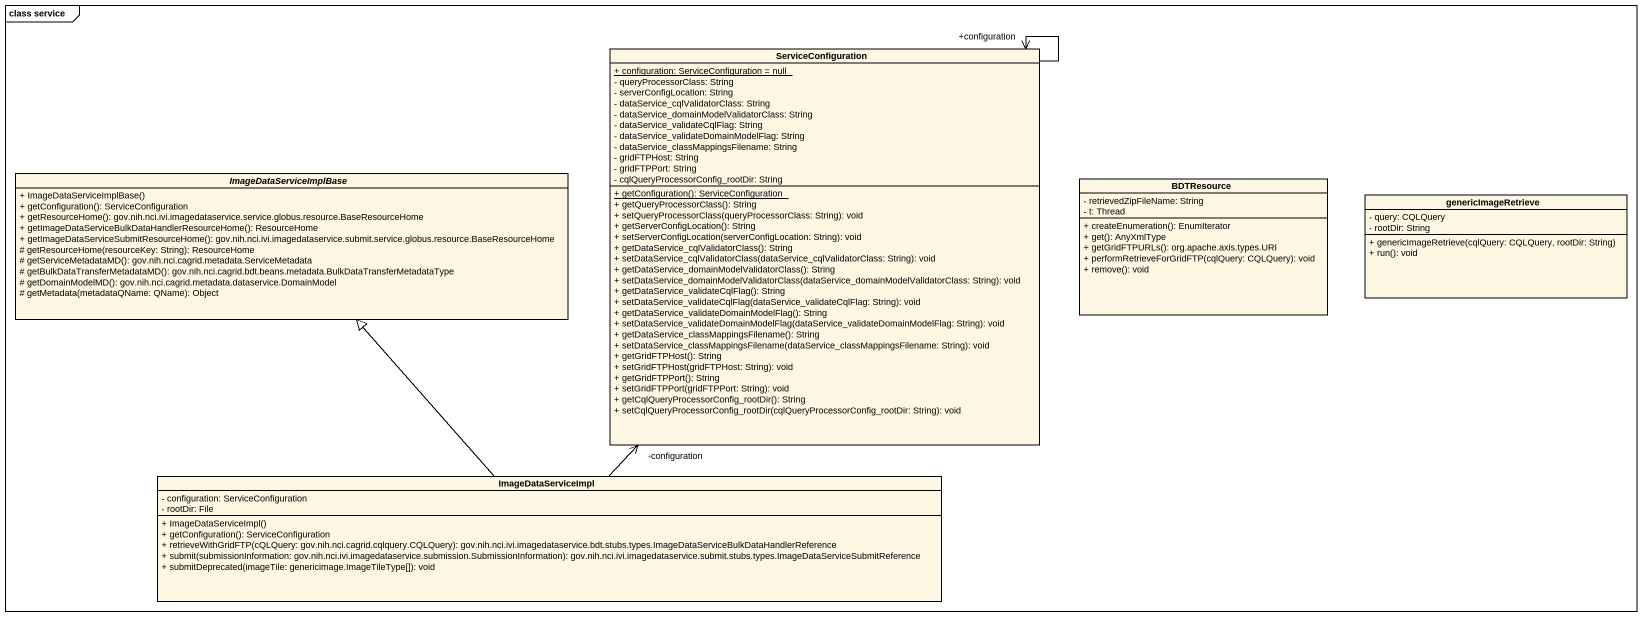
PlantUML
@startuml
mainframe class service
hide circle
hide empty members
skinparam classAttributeIconSize 0
class ServiceConfiguration {
  {static} + configuration: ServiceConfiguration = null
  - queryProcessorClass: String
  - serverConfigLocation: String
  - dataService_cqlValidatorClass: String
  - dataService_domainModelValidatorClass: String
  - dataService_validateCqlFlag: String
  - dataService_validateDomainModelFlag: String
  - dataService_classMappingsFilename: String
  - gridFTPHost: String
  - gridFTPPort: String
  - cqlQueryProcessorConfig_rootDir: String
  {static} + getConfiguration(): ServiceConfiguration
  + getQueryProcessorClass(): String
  + setQueryProcessorClass(queryProcessorClass: String): void
  + getServerConfigLocation(): String
  + setServerConfigLocation(serverConfigLocation: String): void
  + getDataService_cqlValidatorClass(): String
  + setDataService_cqlValidatorClass(dataService_cqlValidatorClass: String): void
  + getDataService_domainModelValidatorClass(): String
  + setDataService_domainModelValidatorClass(dataService_domainModelValidatorClass: String): void
  + getDataService_validateCqlFlag(): String
  + setDataService_validateCqlFlag(dataService_validateCqlFlag: String): void
  + getDataService_validateDomainModelFlag(): String
  + setDataService_validateDomainModelFlag(dataService_validateDomainModelFlag: String): void
  + getDataService_classMappingsFilename(): String
  + setDataService_classMappingsFilename(dataService_classMappingsFilename: String): void
  + getGridFTPHost(): String
  + setGridFTPHost(gridFTPHost: String): void
  + getGridFTPPort(): String
  + setGridFTPPort(gridFTPPort: String): void
  + getCqlQueryProcessorConfig_rootDir(): String
  + setCqlQueryProcessorConfig_rootDir(cqlQueryProcessorConfig_rootDir: String): void
}
abstract class ImageDataServiceImplBase {
  + ImageDataServiceImplBase()
  + getConfiguration(): ServiceConfiguration
  + getResourceHome(): gov.nih.nci.ivi.imagedataservice.service.globus.resource.BaseResourceHome
  + getImageDataServiceBulkDataHandlerResourceHome(): ResourceHome
  + getImageDataServiceSubmitResourceHome(): gov.nih.nci.ivi.imagedataservice.submit.service.globus.resource.BaseResourceHome
  # getResourceHome(resourceKey: String): ResourceHome
  # getServiceMetadataMD(): gov.nih.nci.cagrid.metadata.ServiceMetadata
  # getBulkDataTransferMetadataMD(): gov.nih.nci.cagrid.bdt.beans.metadata.BulkDataTransferMetadataType
  # getDomainModelMD(): gov.nih.nci.cagrid.metadata.dataservice.DomainModel
  # getMetadata(metadataQName: QName): Object
}
class BDTResource {
  - retrievedZipFileName: String
  - t: Thread
  + createEnumeration(): EnumIterator
  + get(): AnyXmlType
  + getGridFTPURLs(): org.apache.axis.types.URI
  + performRetrieveForGridFTP(cqlQuery: CQLQuery): void
  + remove(): void
}
class genericImageRetrieve {
  - query: CQLQuery
  - rootDir: String
  + genericImageRetrieve(cqlQuery: CQLQuery, rootDir: String)
  + run(): void
}
class ImageDataServiceImpl {
  - configuration: ServiceConfiguration
  - rootDir: File
  + ImageDataServiceImpl()
  + getConfiguration(): ServiceConfiguration
  + retrieveWithGridFTP(cQLQuery: gov.nih.nci.cagrid.cqlquery.CQLQuery): gov.nih.nci.ivi.imagedataservice.bdt.stubs.types.ImageDataServiceBulkDataHandlerReference
  + submit(submissionInformation: gov.nih.nci.ivi.imagedataservice.submission.SubmissionInformation): gov.nih.nci.ivi.imagedataservice.submit.stubs.types.ImageDataServiceSubmitReference
  + submitDeprecated(imageTile: genericimage.ImageTileType[]): void
}
ServiceConfiguration --> "+configuration" ServiceConfiguration
ImageDataServiceImpl -up-> "-configuration" ServiceConfiguration
ImageDataServiceImpl -up-|> ImageDataServiceImplBase
@enduml
